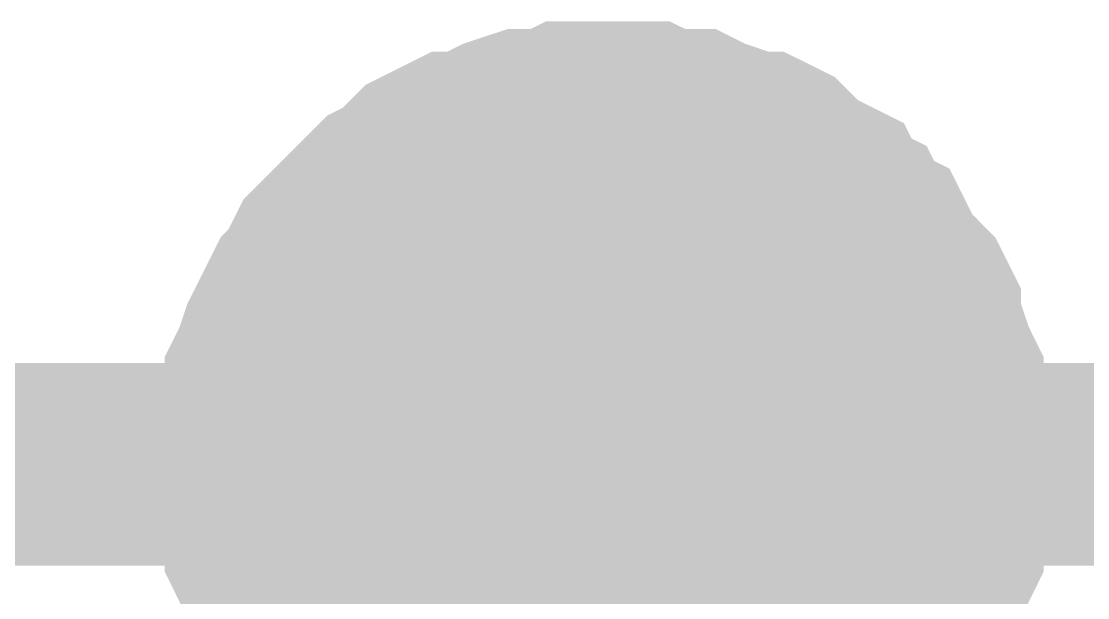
# Model space of a CAD drawing. Header units: inches. Extents: x 0 to 432, y 0 to 280.
# Drawn here: x 82.454 to 84.03, y 208.073 to 208.925 of the extents above; entities that cross this region are included whole.
import ezdxf

# ---------------------------------------------------------------- set-up
doc = ezdxf.new("R2010")
doc.units = ezdxf.units.IN
doc.layers.add('Sheet', color=255, linetype='Continuous')

msp = doc.modelspace()

# ---------------------------------------------------------------- linework, layer by layer
at = {"layer": 'Sheet'}
for points in [[(82.8043, 208.2698, 0.2997, 0.2997, 0), (82.8043, 208.2923, 0.2997, 0.2997, 0), (82.8043, 208.3259, 0.2997, 0.2997, 0), (82.8156, 208.3484, 0.2997, 0.2997, 0), (82.8156, 208.3709, 0.2997, 0.2997, 0), (82.8156, 208.3933, 0.2997, 0.2997, 0), (82.8268, 208.4158, 0.2997, 0.2997, 0), (82.838, 208.4495, 0.2997, 0.2997, 0), (82.8493, 208.4719, 0.2997, 0.2997, 0), (82.8605, 208.4944, 0.2997, 0.2997, 0), (82.8717, 208.5168, 0.2997, 0.2997, 0), (82.883, 208.5281, 0.2997, 0.2997, 0), (82.8942, 208.5505, 0.2997, 0.2997, 0), (82.9054, 208.573, 0.2997, 0.2997, 0), (82.9279, 208.5955, 0.2997, 0.2997, 0), (82.9391, 208.6067, 0.2997, 0.2997, 0), (82.9616, 208.6291, 0.2997, 0.2997, 0), (82.9728, 208.6404, 0.2997, 0.2997, 0), (82.9953, 208.6628, 0.2997, 0.2997, 0), (83.0177, 208.6741, 0.2997, 0.2997, 0), (83.029, 208.6853, 0.2997, 0.2997, 0), (83.0514, 208.7078, 0.2997, 0.2997, 0), (83.0739, 208.719, 0.2997, 0.2997, 0), (83.0963, 208.7302, 0.2997, 0.2997, 0), (83.1188, 208.7302, 0.2997, 0.2997, 0), (83.1413, 208.7414, 0.2997, 0.2997, 0), (83.1637, 208.7527, 0.2997, 0.2997, 0), (83.1974, 208.7639, 0.2997, 0.2997, 0), (83.2199, 208.7639, 0.2997, 0.2997, 0), (83.2423, 208.7639, 0.2997, 0.2997, 0), (83.2648, 208.7751, 0.2997, 0.2997, 0), (83.2985, 208.7751, 0.2997, 0.2997, 0), (83.321, 208.7751, 0.2997, 0.2997, 0)], [(82.8043, 208.2698, 0.2997, 0.2997, 0), (82.8043, 208.2923, 0.2997, 0.2997, 0), (82.8043, 208.3259, 0.2997, 0.2997, 0), (82.8156, 208.3484, 0.2997, 0.2997, 0), (82.8156, 208.3709, 0.2997, 0.2997, 0), (82.8156, 208.3933, 0.2997, 0.2997, 0), (82.8268, 208.4158, 0.2997, 0.2997, 0), (82.838, 208.4495, 0.2997, 0.2997, 0), (82.8493, 208.4719, 0.2997, 0.2997, 0), (82.8605, 208.4944, 0.2997, 0.2997, 0), (82.8717, 208.5168, 0.2997, 0.2997, 0), (82.883, 208.5281, 0.2997, 0.2997, 0), (82.8942, 208.5505, 0.2997, 0.2997, 0), (82.9054, 208.573, 0.2997, 0.2997, 0), (82.9279, 208.5955, 0.2997, 0.2997, 0), (82.9391, 208.6067, 0.2997, 0.2997, 0), (82.9616, 208.6291, 0.2997, 0.2997, 0), (82.9728, 208.6404, 0.2997, 0.2997, 0), (82.9953, 208.6628, 0.2997, 0.2997, 0), (83.0177, 208.6741, 0.2997, 0.2997, 0), (83.029, 208.6853, 0.2997, 0.2997, 0), (83.0514, 208.7078, 0.2997, 0.2997, 0), (83.0739, 208.719, 0.2997, 0.2997, 0), (83.0963, 208.7302, 0.2997, 0.2997, 0), (83.1188, 208.7302, 0.2997, 0.2997, 0), (83.1413, 208.7414, 0.2997, 0.2997, 0), (83.1637, 208.7527, 0.2997, 0.2997, 0), (83.1974, 208.7639, 0.2997, 0.2997, 0), (83.2199, 208.7639, 0.2997, 0.2997, 0), (83.2423, 208.7639, 0.2997, 0.2997, 0), (83.2648, 208.7751, 0.2997, 0.2997, 0), (83.2985, 208.7751, 0.2997, 0.2997, 0), (83.321, 208.7751, 0.2997, 0.2997, 0)], [(82.8043, 208.2698, 0.2997, 0.2997, 0), (82.8043, 208.2923, 0.2997, 0.2997, 0), (82.8043, 208.3259, 0.2997, 0.2997, 0), (82.8156, 208.3484, 0.2997, 0.2997, 0), (82.8156, 208.3709, 0.2997, 0.2997, 0), (82.8156, 208.3933, 0.2997, 0.2997, 0), (82.8268, 208.4158, 0.2997, 0.2997, 0), (82.838, 208.4495, 0.2997, 0.2997, 0), (82.8493, 208.4719, 0.2997, 0.2997, 0), (82.8605, 208.4944, 0.2997, 0.2997, 0), (82.8717, 208.5168, 0.2997, 0.2997, 0), (82.883, 208.5281, 0.2997, 0.2997, 0), (82.8942, 208.5505, 0.2997, 0.2997, 0), (82.9054, 208.573, 0.2997, 0.2997, 0), (82.9279, 208.5955, 0.2997, 0.2997, 0), (82.9391, 208.6067, 0.2997, 0.2997, 0), (82.9616, 208.6291, 0.2997, 0.2997, 0), (82.9728, 208.6404, 0.2997, 0.2997, 0), (82.9953, 208.6628, 0.2997, 0.2997, 0), (83.0177, 208.6741, 0.2997, 0.2997, 0), (83.029, 208.6853, 0.2997, 0.2997, 0), (83.0514, 208.7078, 0.2997, 0.2997, 0), (83.0739, 208.719, 0.2997, 0.2997, 0), (83.0963, 208.7302, 0.2997, 0.2997, 0), (83.1188, 208.7302, 0.2997, 0.2997, 0), (83.1413, 208.7414, 0.2997, 0.2997, 0), (83.1637, 208.7527, 0.2997, 0.2997, 0), (83.1974, 208.7639, 0.2997, 0.2997, 0), (83.2199, 208.7639, 0.2997, 0.2997, 0), (83.2423, 208.7639, 0.2997, 0.2997, 0), (83.2648, 208.7751, 0.2997, 0.2997, 0), (83.2985, 208.7751, 0.2997, 0.2997, 0), (83.321, 208.7751, 0.2997, 0.2997, 0)], [(82.8043, 208.2698, 0.2997, 0.2997, 0), (82.8043, 208.2923, 0.2997, 0.2997, 0), (82.8043, 208.3259, 0.2997, 0.2997, 0), (82.8156, 208.3484, 0.2997, 0.2997, 0), (82.8156, 208.3709, 0.2997, 0.2997, 0), (82.8156, 208.3933, 0.2997, 0.2997, 0), (82.8268, 208.4158, 0.2997, 0.2997, 0), (82.838, 208.4495, 0.2997, 0.2997, 0), (82.8493, 208.4719, 0.2997, 0.2997, 0), (82.8605, 208.4944, 0.2997, 0.2997, 0), (82.8717, 208.5168, 0.2997, 0.2997, 0), (82.883, 208.5281, 0.2997, 0.2997, 0), (82.8942, 208.5505, 0.2997, 0.2997, 0), (82.9054, 208.573, 0.2997, 0.2997, 0), (82.9279, 208.5955, 0.2997, 0.2997, 0), (82.9391, 208.6067, 0.2997, 0.2997, 0), (82.9616, 208.6291, 0.2997, 0.2997, 0), (82.9728, 208.6404, 0.2997, 0.2997, 0), (82.9953, 208.6628, 0.2997, 0.2997, 0), (83.0177, 208.6741, 0.2997, 0.2997, 0), (83.029, 208.6853, 0.2997, 0.2997, 0), (83.0514, 208.7078, 0.2997, 0.2997, 0), (83.0739, 208.719, 0.2997, 0.2997, 0), (83.0963, 208.7302, 0.2997, 0.2997, 0), (83.1188, 208.7302, 0.2997, 0.2997, 0), (83.1413, 208.7414, 0.2997, 0.2997, 0), (83.1637, 208.7527, 0.2997, 0.2997, 0), (83.1974, 208.7639, 0.2997, 0.2997, 0), (83.2199, 208.7639, 0.2997, 0.2997, 0), (83.2423, 208.7639, 0.2997, 0.2997, 0), (83.2648, 208.7751, 0.2997, 0.2997, 0), (83.2985, 208.7751, 0.2997, 0.2997, 0), (83.321, 208.7751, 0.2997, 0.2997, 0)], [(83.321, 208.7751, 0.2997, 0.2997, 0), (83.321, 208.7751, 0.2997, 0.2997, 0)], [(83.321, 208.7751, 0.2997, 0.2997, 0), (83.3434, 208.7751, 0.2997, 0.2997, 0), (83.3771, 208.7751, 0.2997, 0.2997, 0), (83.3996, 208.7639, 0.2997, 0.2997, 0), (83.422, 208.7639, 0.2997, 0.2997, 0), (83.4445, 208.7639, 0.2997, 0.2997, 0), (83.467, 208.7527, 0.2997, 0.2997, 0), (83.5007, 208.7414, 0.2997, 0.2997, 0), (83.5231, 208.7302, 0.2997, 0.2997, 0), (83.5456, 208.7302, 0.2997, 0.2997, 0), (83.568, 208.719, 0.2997, 0.2997, 0), (83.5793, 208.7078, 0.2997, 0.2997, 0), (83.6017, 208.6853, 0.2997, 0.2997, 0), (83.6242, 208.6741, 0.2997, 0.2997, 0), (83.6467, 208.6628, 0.2997, 0.2997, 0), (83.6579, 208.6404, 0.2997, 0.2997, 0), (83.6803, 208.6291, 0.2997, 0.2997, 0), (83.6916, 208.6067, 0.2997, 0.2997, 0), (83.714, 208.5955, 0.2997, 0.2997, 0), (83.7253, 208.573, 0.2997, 0.2997, 0), (83.7365, 208.5505, 0.2997, 0.2997, 0), (83.759, 208.5281, 0.2997, 0.2997, 0), (83.7702, 208.5168, 0.2997, 0.2997, 0), (83.7814, 208.4944, 0.2997, 0.2997, 0), (83.7814, 208.4719, 0.2997, 0.2997, 0), (83.7926, 208.4495, 0.2997, 0.2997, 0), (83.8039, 208.4158, 0.2997, 0.2997, 0), (83.8151, 208.3933, 0.2997, 0.2997, 0), (83.8151, 208.3709, 0.2997, 0.2997, 0), (83.8151, 208.3484, 0.2997, 0.2997, 0), (83.8263, 208.3259, 0.2997, 0.2997, 0), (83.8263, 208.2923, 0.2997, 0.2997, 0), (83.8263, 208.2698, 0.2997, 0.2997, 0)], [(83.321, 208.7751, 0.2997, 0.2997, 0), (83.321, 208.7751, 0.2997, 0.2997, 0)], [(83.321, 208.7751, 0.2997, 0.2997, 0), (83.3434, 208.7751, 0.2997, 0.2997, 0), (83.3771, 208.7751, 0.2997, 0.2997, 0), (83.3996, 208.7639, 0.2997, 0.2997, 0), (83.422, 208.7639, 0.2997, 0.2997, 0), (83.4445, 208.7639, 0.2997, 0.2997, 0), (83.467, 208.7527, 0.2997, 0.2997, 0), (83.5007, 208.7414, 0.2997, 0.2997, 0), (83.5231, 208.7302, 0.2997, 0.2997, 0), (83.5456, 208.7302, 0.2997, 0.2997, 0), (83.568, 208.719, 0.2997, 0.2997, 0), (83.5793, 208.7078, 0.2997, 0.2997, 0), (83.6017, 208.6853, 0.2997, 0.2997, 0), (83.6242, 208.6741, 0.2997, 0.2997, 0), (83.6467, 208.6628, 0.2997, 0.2997, 0), (83.6579, 208.6404, 0.2997, 0.2997, 0), (83.6803, 208.6291, 0.2997, 0.2997, 0), (83.6916, 208.6067, 0.2997, 0.2997, 0), (83.714, 208.5955, 0.2997, 0.2997, 0), (83.7253, 208.573, 0.2997, 0.2997, 0), (83.7365, 208.5505, 0.2997, 0.2997, 0), (83.759, 208.5281, 0.2997, 0.2997, 0), (83.7702, 208.5168, 0.2997, 0.2997, 0), (83.7814, 208.4944, 0.2997, 0.2997, 0), (83.7814, 208.4719, 0.2997, 0.2997, 0), (83.7926, 208.4495, 0.2997, 0.2997, 0), (83.8039, 208.4158, 0.2997, 0.2997, 0), (83.8151, 208.3933, 0.2997, 0.2997, 0), (83.8151, 208.3709, 0.2997, 0.2997, 0), (83.8151, 208.3484, 0.2997, 0.2997, 0), (83.8263, 208.3259, 0.2997, 0.2997, 0), (83.8263, 208.2923, 0.2997, 0.2997, 0), (83.8263, 208.2698, 0.2997, 0.2997, 0)], [(83.321, 208.7751, 0.2997, 0.2997, 0), (83.321, 208.7751, 0.2997, 0.2997, 0)], [(83.321, 208.7751, 0.2997, 0.2997, 0), (83.3434, 208.7751, 0.2997, 0.2997, 0), (83.3771, 208.7751, 0.2997, 0.2997, 0), (83.3996, 208.7639, 0.2997, 0.2997, 0), (83.422, 208.7639, 0.2997, 0.2997, 0), (83.4445, 208.7639, 0.2997, 0.2997, 0), (83.467, 208.7527, 0.2997, 0.2997, 0), (83.5007, 208.7414, 0.2997, 0.2997, 0), (83.5231, 208.7302, 0.2997, 0.2997, 0), (83.5456, 208.7302, 0.2997, 0.2997, 0), (83.568, 208.719, 0.2997, 0.2997, 0), (83.5793, 208.7078, 0.2997, 0.2997, 0), (83.6017, 208.6853, 0.2997, 0.2997, 0), (83.6242, 208.6741, 0.2997, 0.2997, 0), (83.6467, 208.6628, 0.2997, 0.2997, 0), (83.6579, 208.6404, 0.2997, 0.2997, 0), (83.6803, 208.6291, 0.2997, 0.2997, 0), (83.6916, 208.6067, 0.2997, 0.2997, 0), (83.714, 208.5955, 0.2997, 0.2997, 0), (83.7253, 208.573, 0.2997, 0.2997, 0), (83.7365, 208.5505, 0.2997, 0.2997, 0), (83.759, 208.5281, 0.2997, 0.2997, 0), (83.7702, 208.5168, 0.2997, 0.2997, 0), (83.7814, 208.4944, 0.2997, 0.2997, 0), (83.7814, 208.4719, 0.2997, 0.2997, 0), (83.7926, 208.4495, 0.2997, 0.2997, 0), (83.8039, 208.4158, 0.2997, 0.2997, 0), (83.8151, 208.3933, 0.2997, 0.2997, 0), (83.8151, 208.3709, 0.2997, 0.2997, 0), (83.8151, 208.3484, 0.2997, 0.2997, 0), (83.8263, 208.3259, 0.2997, 0.2997, 0), (83.8263, 208.2923, 0.2997, 0.2997, 0), (83.8263, 208.2698, 0.2997, 0.2997, 0)], [(83.321, 208.7751, 0.2997, 0.2997, 0), (83.321, 208.7751, 0.2997, 0.2997, 0)], [(83.321, 208.7751, 0.2997, 0.2997, 0), (83.3434, 208.7751, 0.2997, 0.2997, 0), (83.3771, 208.7751, 0.2997, 0.2997, 0), (83.3996, 208.7639, 0.2997, 0.2997, 0), (83.422, 208.7639, 0.2997, 0.2997, 0), (83.4445, 208.7639, 0.2997, 0.2997, 0), (83.467, 208.7527, 0.2997, 0.2997, 0), (83.5007, 208.7414, 0.2997, 0.2997, 0), (83.5231, 208.7302, 0.2997, 0.2997, 0), (83.5456, 208.7302, 0.2997, 0.2997, 0), (83.568, 208.719, 0.2997, 0.2997, 0), (83.5793, 208.7078, 0.2997, 0.2997, 0), (83.6017, 208.6853, 0.2997, 0.2997, 0), (83.6242, 208.6741, 0.2997, 0.2997, 0), (83.6467, 208.6628, 0.2997, 0.2997, 0), (83.6579, 208.6404, 0.2997, 0.2997, 0), (83.6803, 208.6291, 0.2997, 0.2997, 0), (83.6916, 208.6067, 0.2997, 0.2997, 0), (83.714, 208.5955, 0.2997, 0.2997, 0), (83.7253, 208.573, 0.2997, 0.2997, 0), (83.7365, 208.5505, 0.2997, 0.2997, 0), (83.759, 208.5281, 0.2997, 0.2997, 0), (83.7702, 208.5168, 0.2997, 0.2997, 0), (83.7814, 208.4944, 0.2997, 0.2997, 0), (83.7814, 208.4719, 0.2997, 0.2997, 0), (83.7926, 208.4495, 0.2997, 0.2997, 0), (83.8039, 208.4158, 0.2997, 0.2997, 0), (83.8151, 208.3933, 0.2997, 0.2997, 0), (83.8151, 208.3709, 0.2997, 0.2997, 0), (83.8151, 208.3484, 0.2997, 0.2997, 0), (83.8263, 208.3259, 0.2997, 0.2997, 0), (83.8263, 208.2923, 0.2997, 0.2997, 0), (83.8263, 208.2698, 0.2997, 0.2997, 0)], [(82.8043, 208.2698, 0.0991, 0.0991, 0), (82.8043, 208.2923, 0.0991, 0.0991, 0), (82.8043, 208.3259, 0.0991, 0.0991, 0), (82.8156, 208.3484, 0.0991, 0.0991, 0), (82.8156, 208.3709, 0.0991, 0.0991, 0), (82.8156, 208.3933, 0.0991, 0.0991, 0), (82.8268, 208.4158, 0.0991, 0.0991, 0), (82.838, 208.4495, 0.0991, 0.0991, 0), (82.8493, 208.4719, 0.0991, 0.0991, 0), (82.8605, 208.4944, 0.0991, 0.0991, 0), (82.8717, 208.5168, 0.0991, 0.0991, 0), (82.883, 208.5281, 0.0991, 0.0991, 0), (82.8942, 208.5505, 0.0991, 0.0991, 0), (82.9054, 208.573, 0.0991, 0.0991, 0), (82.9279, 208.5955, 0.0991, 0.0991, 0), (82.9391, 208.6067, 0.0991, 0.0991, 0), (82.9616, 208.6291, 0.0991, 0.0991, 0), (82.9728, 208.6404, 0.0991, 0.0991, 0), (82.9953, 208.6628, 0.0991, 0.0991, 0), (83.0177, 208.6741, 0.0991, 0.0991, 0), (83.029, 208.6853, 0.0991, 0.0991, 0), (83.0514, 208.7078, 0.0991, 0.0991, 0), (83.0739, 208.719, 0.0991, 0.0991, 0), (83.0963, 208.7302, 0.0991, 0.0991, 0), (83.1188, 208.7302, 0.0991, 0.0991, 0), (83.1413, 208.7414, 0.0991, 0.0991, 0), (83.1637, 208.7527, 0.0991, 0.0991, 0), (83.1974, 208.7639, 0.0991, 0.0991, 0), (83.2199, 208.7639, 0.0991, 0.0991, 0), (83.2423, 208.7639, 0.0991, 0.0991, 0), (83.2648, 208.7751, 0.0991, 0.0991, 0), (83.2985, 208.7751, 0.0991, 0.0991, 0), (83.321, 208.7751, 0.0991, 0.0991, 0)], [(82.8043, 208.2698, 0.0991, 0.0991, 0), (82.8043, 208.2923, 0.0991, 0.0991, 0), (82.8043, 208.3259, 0.0991, 0.0991, 0), (82.8156, 208.3484, 0.0991, 0.0991, 0), (82.8156, 208.3709, 0.0991, 0.0991, 0), (82.8156, 208.3933, 0.0991, 0.0991, 0), (82.8268, 208.4158, 0.0991, 0.0991, 0), (82.838, 208.4495, 0.0991, 0.0991, 0), (82.8493, 208.4719, 0.0991, 0.0991, 0), (82.8605, 208.4944, 0.0991, 0.0991, 0), (82.8717, 208.5168, 0.0991, 0.0991, 0), (82.883, 208.5281, 0.0991, 0.0991, 0), (82.8942, 208.5505, 0.0991, 0.0991, 0), (82.9054, 208.573, 0.0991, 0.0991, 0), (82.9279, 208.5955, 0.0991, 0.0991, 0), (82.9391, 208.6067, 0.0991, 0.0991, 0), (82.9616, 208.6291, 0.0991, 0.0991, 0), (82.9728, 208.6404, 0.0991, 0.0991, 0), (82.9953, 208.6628, 0.0991, 0.0991, 0), (83.0177, 208.6741, 0.0991, 0.0991, 0), (83.029, 208.6853, 0.0991, 0.0991, 0), (83.0514, 208.7078, 0.0991, 0.0991, 0), (83.0739, 208.719, 0.0991, 0.0991, 0), (83.0963, 208.7302, 0.0991, 0.0991, 0), (83.1188, 208.7302, 0.0991, 0.0991, 0), (83.1413, 208.7414, 0.0991, 0.0991, 0), (83.1637, 208.7527, 0.0991, 0.0991, 0), (83.1974, 208.7639, 0.0991, 0.0991, 0), (83.2199, 208.7639, 0.0991, 0.0991, 0), (83.2423, 208.7639, 0.0991, 0.0991, 0), (83.2648, 208.7751, 0.0991, 0.0991, 0), (83.2985, 208.7751, 0.0991, 0.0991, 0), (83.321, 208.7751, 0.0991, 0.0991, 0)], [(82.8043, 208.2698, 0.0991, 0.0991, 0), (82.8043, 208.2923, 0.0991, 0.0991, 0), (82.8043, 208.3259, 0.0991, 0.0991, 0), (82.8156, 208.3484, 0.0991, 0.0991, 0), (82.8156, 208.3709, 0.0991, 0.0991, 0), (82.8156, 208.3933, 0.0991, 0.0991, 0), (82.8268, 208.4158, 0.0991, 0.0991, 0), (82.838, 208.4495, 0.0991, 0.0991, 0), (82.8493, 208.4719, 0.0991, 0.0991, 0), (82.8605, 208.4944, 0.0991, 0.0991, 0), (82.8717, 208.5168, 0.0991, 0.0991, 0), (82.883, 208.5281, 0.0991, 0.0991, 0), (82.8942, 208.5505, 0.0991, 0.0991, 0), (82.9054, 208.573, 0.0991, 0.0991, 0), (82.9279, 208.5955, 0.0991, 0.0991, 0), (82.9391, 208.6067, 0.0991, 0.0991, 0), (82.9616, 208.6291, 0.0991, 0.0991, 0), (82.9728, 208.6404, 0.0991, 0.0991, 0), (82.9953, 208.6628, 0.0991, 0.0991, 0), (83.0177, 208.6741, 0.0991, 0.0991, 0), (83.029, 208.6853, 0.0991, 0.0991, 0), (83.0514, 208.7078, 0.0991, 0.0991, 0), (83.0739, 208.719, 0.0991, 0.0991, 0), (83.0963, 208.7302, 0.0991, 0.0991, 0), (83.1188, 208.7302, 0.0991, 0.0991, 0), (83.1413, 208.7414, 0.0991, 0.0991, 0), (83.1637, 208.7527, 0.0991, 0.0991, 0), (83.1974, 208.7639, 0.0991, 0.0991, 0), (83.2199, 208.7639, 0.0991, 0.0991, 0), (83.2423, 208.7639, 0.0991, 0.0991, 0), (83.2648, 208.7751, 0.0991, 0.0991, 0), (83.2985, 208.7751, 0.0991, 0.0991, 0), (83.321, 208.7751, 0.0991, 0.0991, 0)], [(82.8043, 208.2698, 0.0991, 0.0991, 0), (82.8043, 208.2923, 0.0991, 0.0991, 0), (82.8043, 208.3259, 0.0991, 0.0991, 0), (82.8156, 208.3484, 0.0991, 0.0991, 0), (82.8156, 208.3709, 0.0991, 0.0991, 0), (82.8156, 208.3933, 0.0991, 0.0991, 0), (82.8268, 208.4158, 0.0991, 0.0991, 0), (82.838, 208.4495, 0.0991, 0.0991, 0), (82.8493, 208.4719, 0.0991, 0.0991, 0), (82.8605, 208.4944, 0.0991, 0.0991, 0), (82.8717, 208.5168, 0.0991, 0.0991, 0), (82.883, 208.5281, 0.0991, 0.0991, 0), (82.8942, 208.5505, 0.0991, 0.0991, 0), (82.9054, 208.573, 0.0991, 0.0991, 0), (82.9279, 208.5955, 0.0991, 0.0991, 0), (82.9391, 208.6067, 0.0991, 0.0991, 0), (82.9616, 208.6291, 0.0991, 0.0991, 0), (82.9728, 208.6404, 0.0991, 0.0991, 0), (82.9953, 208.6628, 0.0991, 0.0991, 0), (83.0177, 208.6741, 0.0991, 0.0991, 0), (83.029, 208.6853, 0.0991, 0.0991, 0), (83.0514, 208.7078, 0.0991, 0.0991, 0), (83.0739, 208.719, 0.0991, 0.0991, 0), (83.0963, 208.7302, 0.0991, 0.0991, 0), (83.1188, 208.7302, 0.0991, 0.0991, 0), (83.1413, 208.7414, 0.0991, 0.0991, 0), (83.1637, 208.7527, 0.0991, 0.0991, 0), (83.1974, 208.7639, 0.0991, 0.0991, 0), (83.2199, 208.7639, 0.0991, 0.0991, 0), (83.2423, 208.7639, 0.0991, 0.0991, 0), (83.2648, 208.7751, 0.0991, 0.0991, 0), (83.2985, 208.7751, 0.0991, 0.0991, 0), (83.321, 208.7751, 0.0991, 0.0991, 0)], [(83.321, 208.7751, 0.0991, 0.0991, 0), (83.321, 208.7751, 0.0991, 0.0991, 0)], [(83.321, 208.7751, 0.0991, 0.0991, 0), (83.3434, 208.7751, 0.0991, 0.0991, 0), (83.3771, 208.7751, 0.0991, 0.0991, 0), (83.3996, 208.7639, 0.0991, 0.0991, 0), (83.422, 208.7639, 0.0991, 0.0991, 0), (83.4445, 208.7639, 0.0991, 0.0991, 0), (83.467, 208.7527, 0.0991, 0.0991, 0), (83.5007, 208.7414, 0.0991, 0.0991, 0), (83.5231, 208.7302, 0.0991, 0.0991, 0), (83.5456, 208.7302, 0.0991, 0.0991, 0), (83.568, 208.719, 0.0991, 0.0991, 0), (83.5793, 208.7078, 0.0991, 0.0991, 0), (83.6017, 208.6853, 0.0991, 0.0991, 0), (83.6242, 208.6741, 0.0991, 0.0991, 0), (83.6467, 208.6628, 0.0991, 0.0991, 0), (83.6579, 208.6404, 0.0991, 0.0991, 0), (83.6803, 208.6291, 0.0991, 0.0991, 0), (83.6916, 208.6067, 0.0991, 0.0991, 0), (83.714, 208.5955, 0.0991, 0.0991, 0), (83.7253, 208.573, 0.0991, 0.0991, 0), (83.7365, 208.5505, 0.0991, 0.0991, 0), (83.759, 208.5281, 0.0991, 0.0991, 0), (83.7702, 208.5168, 0.0991, 0.0991, 0), (83.7814, 208.4944, 0.0991, 0.0991, 0), (83.7814, 208.4719, 0.0991, 0.0991, 0), (83.7926, 208.4495, 0.0991, 0.0991, 0), (83.8039, 208.4158, 0.0991, 0.0991, 0), (83.8151, 208.3933, 0.0991, 0.0991, 0), (83.8151, 208.3709, 0.0991, 0.0991, 0), (83.8151, 208.3484, 0.0991, 0.0991, 0), (83.8263, 208.3259, 0.0991, 0.0991, 0), (83.8263, 208.2923, 0.0991, 0.0991, 0), (83.8263, 208.2698, 0.0991, 0.0991, 0)], [(83.321, 208.7751, 0.0991, 0.0991, 0), (83.321, 208.7751, 0.0991, 0.0991, 0)], [(83.321, 208.7751, 0.0991, 0.0991, 0), (83.3434, 208.7751, 0.0991, 0.0991, 0), (83.3771, 208.7751, 0.0991, 0.0991, 0), (83.3996, 208.7639, 0.0991, 0.0991, 0), (83.422, 208.7639, 0.0991, 0.0991, 0), (83.4445, 208.7639, 0.0991, 0.0991, 0), (83.467, 208.7527, 0.0991, 0.0991, 0), (83.5007, 208.7414, 0.0991, 0.0991, 0), (83.5231, 208.7302, 0.0991, 0.0991, 0), (83.5456, 208.7302, 0.0991, 0.0991, 0), (83.568, 208.719, 0.0991, 0.0991, 0), (83.5793, 208.7078, 0.0991, 0.0991, 0), (83.6017, 208.6853, 0.0991, 0.0991, 0), (83.6242, 208.6741, 0.0991, 0.0991, 0), (83.6467, 208.6628, 0.0991, 0.0991, 0), (83.6579, 208.6404, 0.0991, 0.0991, 0), (83.6803, 208.6291, 0.0991, 0.0991, 0), (83.6916, 208.6067, 0.0991, 0.0991, 0), (83.714, 208.5955, 0.0991, 0.0991, 0), (83.7253, 208.573, 0.0991, 0.0991, 0), (83.7365, 208.5505, 0.0991, 0.0991, 0), (83.759, 208.5281, 0.0991, 0.0991, 0), (83.7702, 208.5168, 0.0991, 0.0991, 0), (83.7814, 208.4944, 0.0991, 0.0991, 0), (83.7814, 208.4719, 0.0991, 0.0991, 0), (83.7926, 208.4495, 0.0991, 0.0991, 0), (83.8039, 208.4158, 0.0991, 0.0991, 0), (83.8151, 208.3933, 0.0991, 0.0991, 0), (83.8151, 208.3709, 0.0991, 0.0991, 0), (83.8151, 208.3484, 0.0991, 0.0991, 0), (83.8263, 208.3259, 0.0991, 0.0991, 0), (83.8263, 208.2923, 0.0991, 0.0991, 0), (83.8263, 208.2698, 0.0991, 0.0991, 0)], [(83.321, 208.7751, 0.0991, 0.0991, 0), (83.321, 208.7751, 0.0991, 0.0991, 0)], [(83.321, 208.7751, 0.0991, 0.0991, 0), (83.3434, 208.7751, 0.0991, 0.0991, 0), (83.3771, 208.7751, 0.0991, 0.0991, 0), (83.3996, 208.7639, 0.0991, 0.0991, 0), (83.422, 208.7639, 0.0991, 0.0991, 0), (83.4445, 208.7639, 0.0991, 0.0991, 0), (83.467, 208.7527, 0.0991, 0.0991, 0), (83.5007, 208.7414, 0.0991, 0.0991, 0), (83.5231, 208.7302, 0.0991, 0.0991, 0), (83.5456, 208.7302, 0.0991, 0.0991, 0), (83.568, 208.719, 0.0991, 0.0991, 0), (83.5793, 208.7078, 0.0991, 0.0991, 0), (83.6017, 208.6853, 0.0991, 0.0991, 0), (83.6242, 208.6741, 0.0991, 0.0991, 0), (83.6467, 208.6628, 0.0991, 0.0991, 0), (83.6579, 208.6404, 0.0991, 0.0991, 0), (83.6803, 208.6291, 0.0991, 0.0991, 0), (83.6916, 208.6067, 0.0991, 0.0991, 0), (83.714, 208.5955, 0.0991, 0.0991, 0), (83.7253, 208.573, 0.0991, 0.0991, 0), (83.7365, 208.5505, 0.0991, 0.0991, 0), (83.759, 208.5281, 0.0991, 0.0991, 0), (83.7702, 208.5168, 0.0991, 0.0991, 0), (83.7814, 208.4944, 0.0991, 0.0991, 0), (83.7814, 208.4719, 0.0991, 0.0991, 0), (83.7926, 208.4495, 0.0991, 0.0991, 0), (83.8039, 208.4158, 0.0991, 0.0991, 0), (83.8151, 208.3933, 0.0991, 0.0991, 0), (83.8151, 208.3709, 0.0991, 0.0991, 0), (83.8151, 208.3484, 0.0991, 0.0991, 0), (83.8263, 208.3259, 0.0991, 0.0991, 0), (83.8263, 208.2923, 0.0991, 0.0991, 0), (83.8263, 208.2698, 0.0991, 0.0991, 0)], [(83.321, 208.7751, 0.0991, 0.0991, 0), (83.321, 208.7751, 0.0991, 0.0991, 0)], [(83.321, 208.7751, 0.0991, 0.0991, 0), (83.3434, 208.7751, 0.0991, 0.0991, 0), (83.3771, 208.7751, 0.0991, 0.0991, 0), (83.3996, 208.7639, 0.0991, 0.0991, 0), (83.422, 208.7639, 0.0991, 0.0991, 0), (83.4445, 208.7639, 0.0991, 0.0991, 0), (83.467, 208.7527, 0.0991, 0.0991, 0), (83.5007, 208.7414, 0.0991, 0.0991, 0), (83.5231, 208.7302, 0.0991, 0.0991, 0), (83.5456, 208.7302, 0.0991, 0.0991, 0), (83.568, 208.719, 0.0991, 0.0991, 0), (83.5793, 208.7078, 0.0991, 0.0991, 0), (83.6017, 208.6853, 0.0991, 0.0991, 0), (83.6242, 208.6741, 0.0991, 0.0991, 0), (83.6467, 208.6628, 0.0991, 0.0991, 0), (83.6579, 208.6404, 0.0991, 0.0991, 0), (83.6803, 208.6291, 0.0991, 0.0991, 0), (83.6916, 208.6067, 0.0991, 0.0991, 0), (83.714, 208.5955, 0.0991, 0.0991, 0), (83.7253, 208.573, 0.0991, 0.0991, 0), (83.7365, 208.5505, 0.0991, 0.0991, 0), (83.759, 208.5281, 0.0991, 0.0991, 0), (83.7702, 208.5168, 0.0991, 0.0991, 0), (83.7814, 208.4944, 0.0991, 0.0991, 0), (83.7814, 208.4719, 0.0991, 0.0991, 0), (83.7926, 208.4495, 0.0991, 0.0991, 0), (83.8039, 208.4158, 0.0991, 0.0991, 0), (83.8151, 208.3933, 0.0991, 0.0991, 0), (83.8151, 208.3709, 0.0991, 0.0991, 0), (83.8151, 208.3484, 0.0991, 0.0991, 0), (83.8263, 208.3259, 0.0991, 0.0991, 0), (83.8263, 208.2923, 0.0991, 0.0991, 0), (83.8263, 208.2698, 0.0991, 0.0991, 0)], [(65.0261, 208.2698, 0.2997, 0.2997, 0), (83.321, 208.2698, 0.2997, 0.2997, 0), (96.5283, 208.2698, 0.2997, 0.2997, 0)], [(82.9616, 207.9104, 0.2997, 0.2997, 0), (82.9391, 207.9329, 0.2997, 0.2997, 0), (82.9279, 207.9441, 0.2997, 0.2997, 0), (82.9054, 207.9666, 0.2997, 0.2997, 0), (82.8942, 207.989, 0.2997, 0.2997, 0), (82.883, 208.0115, 0.2997, 0.2997, 0), (82.8717, 208.0227, 0.2997, 0.2997, 0), (82.8605, 208.0452, 0.2997, 0.2997, 0), (82.8493, 208.0677, 0.2997, 0.2997, 0), (82.838, 208.0901, 0.2997, 0.2997, 0), (82.8268, 208.1238, 0.2997, 0.2997, 0), (82.8156, 208.1463, 0.2997, 0.2997, 0), (82.8156, 208.1687, 0.2997, 0.2997, 0), (82.8156, 208.1912, 0.2997, 0.2997, 0), (82.8043, 208.2136, 0.2997, 0.2997, 0), (82.8043, 208.2473, 0.2997, 0.2997, 0), (82.8043, 208.2698, 0.2997, 0.2997, 0)], [(82.8043, 208.2698, 0.2997, 0.2997, 0), (82.8043, 208.2698, 0.2997, 0.2997, 0)], [(82.9616, 207.9104, 0.2997, 0.2997, 0), (82.9391, 207.9329, 0.2997, 0.2997, 0), (82.9279, 207.9441, 0.2997, 0.2997, 0), (82.9054, 207.9666, 0.2997, 0.2997, 0), (82.8942, 207.989, 0.2997, 0.2997, 0), (82.883, 208.0115, 0.2997, 0.2997, 0), (82.8717, 208.0227, 0.2997, 0.2997, 0), (82.8605, 208.0452, 0.2997, 0.2997, 0), (82.8493, 208.0677, 0.2997, 0.2997, 0), (82.838, 208.0901, 0.2997, 0.2997, 0), (82.8268, 208.1238, 0.2997, 0.2997, 0), (82.8156, 208.1463, 0.2997, 0.2997, 0), (82.8156, 208.1687, 0.2997, 0.2997, 0), (82.8156, 208.1912, 0.2997, 0.2997, 0), (82.8043, 208.2136, 0.2997, 0.2997, 0), (82.8043, 208.2473, 0.2997, 0.2997, 0), (82.8043, 208.2698, 0.2997, 0.2997, 0)], [(82.8043, 208.2698, 0.2997, 0.2997, 0), (82.8043, 208.2698, 0.2997, 0.2997, 0)], [(82.9616, 207.9104, 0.2997, 0.2997, 0), (82.9391, 207.9329, 0.2997, 0.2997, 0), (82.9279, 207.9441, 0.2997, 0.2997, 0), (82.9054, 207.9666, 0.2997, 0.2997, 0), (82.8942, 207.989, 0.2997, 0.2997, 0), (82.883, 208.0115, 0.2997, 0.2997, 0), (82.8717, 208.0227, 0.2997, 0.2997, 0), (82.8605, 208.0452, 0.2997, 0.2997, 0), (82.8493, 208.0677, 0.2997, 0.2997, 0), (82.838, 208.0901, 0.2997, 0.2997, 0), (82.8268, 208.1238, 0.2997, 0.2997, 0), (82.8156, 208.1463, 0.2997, 0.2997, 0), (82.8156, 208.1687, 0.2997, 0.2997, 0), (82.8156, 208.1912, 0.2997, 0.2997, 0), (82.8043, 208.2136, 0.2997, 0.2997, 0), (82.8043, 208.2473, 0.2997, 0.2997, 0), (82.8043, 208.2698, 0.2997, 0.2997, 0)], [(82.8043, 208.2698, 0.2997, 0.2997, 0), (82.8043, 208.2698, 0.2997, 0.2997, 0)], [(82.9616, 207.9104, 0.2997, 0.2997, 0), (82.9391, 207.9329, 0.2997, 0.2997, 0), (82.9279, 207.9441, 0.2997, 0.2997, 0), (82.9054, 207.9666, 0.2997, 0.2997, 0), (82.8942, 207.989, 0.2997, 0.2997, 0), (82.883, 208.0115, 0.2997, 0.2997, 0), (82.8717, 208.0227, 0.2997, 0.2997, 0), (82.8605, 208.0452, 0.2997, 0.2997, 0), (82.8493, 208.0677, 0.2997, 0.2997, 0), (82.838, 208.0901, 0.2997, 0.2997, 0), (82.8268, 208.1238, 0.2997, 0.2997, 0), (82.8156, 208.1463, 0.2997, 0.2997, 0), (82.8156, 208.1687, 0.2997, 0.2997, 0), (82.8156, 208.1912, 0.2997, 0.2997, 0), (82.8043, 208.2136, 0.2997, 0.2997, 0), (82.8043, 208.2473, 0.2997, 0.2997, 0), (82.8043, 208.2698, 0.2997, 0.2997, 0)], [(82.8043, 208.2698, 0.2997, 0.2997, 0), (82.8043, 208.2698, 0.2997, 0.2997, 0)], [(83.321, 208.2698, 0.2997, 0.2997, 0), (83.321, 205.7318, 0.2997, 0.2997, 0)], [(83.8263, 208.2698, 0.2997, 0.2997, 0), (83.8263, 208.2473, 0.2997, 0.2997, 0), (83.8263, 208.2136, 0.2997, 0.2997, 0), (83.8151, 208.1912, 0.2997, 0.2997, 0), (83.8151, 208.1687, 0.2997, 0.2997, 0), (83.8151, 208.1463, 0.2997, 0.2997, 0), (83.8039, 208.1238, 0.2997, 0.2997, 0), (83.7926, 208.0901, 0.2997, 0.2997, 0), (83.7814, 208.0677, 0.2997, 0.2997, 0), (83.7814, 208.0452, 0.2997, 0.2997, 0), (83.7702, 208.0227, 0.2997, 0.2997, 0), (83.759, 208.0115, 0.2997, 0.2997, 0), (83.7365, 207.989, 0.2997, 0.2997, 0), (83.7253, 207.9666, 0.2997, 0.2997, 0), (83.714, 207.9441, 0.2997, 0.2997, 0), (83.6916, 207.9329, 0.2997, 0.2997, 0), (83.6803, 207.9104, 0.2997, 0.2997, 0)], [(83.8263, 208.2698, 0.2997, 0.2997, 0), (83.8263, 208.2473, 0.2997, 0.2997, 0), (83.8263, 208.2136, 0.2997, 0.2997, 0), (83.8151, 208.1912, 0.2997, 0.2997, 0), (83.8151, 208.1687, 0.2997, 0.2997, 0), (83.8151, 208.1463, 0.2997, 0.2997, 0), (83.8039, 208.1238, 0.2997, 0.2997, 0), (83.7926, 208.0901, 0.2997, 0.2997, 0), (83.7814, 208.0677, 0.2997, 0.2997, 0), (83.7814, 208.0452, 0.2997, 0.2997, 0), (83.7702, 208.0227, 0.2997, 0.2997, 0), (83.759, 208.0115, 0.2997, 0.2997, 0), (83.7365, 207.989, 0.2997, 0.2997, 0), (83.7253, 207.9666, 0.2997, 0.2997, 0), (83.714, 207.9441, 0.2997, 0.2997, 0), (83.6916, 207.9329, 0.2997, 0.2997, 0), (83.6803, 207.9104, 0.2997, 0.2997, 0)], [(83.8263, 208.2698, 0.2997, 0.2997, 0), (83.8263, 208.2473, 0.2997, 0.2997, 0), (83.8263, 208.2136, 0.2997, 0.2997, 0), (83.8151, 208.1912, 0.2997, 0.2997, 0), (83.8151, 208.1687, 0.2997, 0.2997, 0), (83.8151, 208.1463, 0.2997, 0.2997, 0), (83.8039, 208.1238, 0.2997, 0.2997, 0), (83.7926, 208.0901, 0.2997, 0.2997, 0), (83.7814, 208.0677, 0.2997, 0.2997, 0), (83.7814, 208.0452, 0.2997, 0.2997, 0), (83.7702, 208.0227, 0.2997, 0.2997, 0), (83.759, 208.0115, 0.2997, 0.2997, 0), (83.7365, 207.989, 0.2997, 0.2997, 0), (83.7253, 207.9666, 0.2997, 0.2997, 0), (83.714, 207.9441, 0.2997, 0.2997, 0), (83.6916, 207.9329, 0.2997, 0.2997, 0), (83.6803, 207.9104, 0.2997, 0.2997, 0)], [(83.8263, 208.2698, 0.2997, 0.2997, 0), (83.8263, 208.2473, 0.2997, 0.2997, 0), (83.8263, 208.2136, 0.2997, 0.2997, 0), (83.8151, 208.1912, 0.2997, 0.2997, 0), (83.8151, 208.1687, 0.2997, 0.2997, 0), (83.8151, 208.1463, 0.2997, 0.2997, 0), (83.8039, 208.1238, 0.2997, 0.2997, 0), (83.7926, 208.0901, 0.2997, 0.2997, 0), (83.7814, 208.0677, 0.2997, 0.2997, 0), (83.7814, 208.0452, 0.2997, 0.2997, 0), (83.7702, 208.0227, 0.2997, 0.2997, 0), (83.759, 208.0115, 0.2997, 0.2997, 0), (83.7365, 207.989, 0.2997, 0.2997, 0), (83.7253, 207.9666, 0.2997, 0.2997, 0), (83.714, 207.9441, 0.2997, 0.2997, 0), (83.6916, 207.9329, 0.2997, 0.2997, 0), (83.6803, 207.9104, 0.2997, 0.2997, 0)], [(83.8263, 208.2698, 0.2997, 0.2997, 0), (83.8263, 208.2698, 0.2997, 0.2997, 0), (83.8263, 208.2698, 0.2997, 0.2997, 0), (83.8263, 208.2698, 0.2997, 0.2997, 0), (83.8263, 208.2698, 0.2997, 0.2997, 0), (83.8263, 208.2698, 0.2997, 0.2997, 0), (83.8263, 208.2698, 0.2997, 0.2997, 0), (83.8263, 208.2698, 0.2997, 0.2997, 0), (83.8263, 208.2698, 0.2997, 0.2997, 0), (83.8263, 208.2698, 0.2997, 0.2997, 0), (83.8263, 208.2698, 0.2997, 0.2997, 0), (83.8263, 208.2698, 0.2997, 0.2997, 0), (83.8263, 208.2698, 0.2997, 0.2997, 0), (83.8263, 208.2698, 0.2997, 0.2997, 0), (83.8263, 208.2698, 0.2997, 0.2997, 0), (83.8263, 208.2698, 0.2997, 0.2997, 0), (83.8263, 208.2698, 0.2997, 0.2997, 0), (83.8263, 208.2698, 0.2997, 0.2997, 0), (83.8263, 208.2698, 0.2997, 0.2997, 0), (83.8263, 208.2698, 0.2997, 0.2997, 0), (83.8263, 208.2698, 0.2997, 0.2997, 0), (83.8263, 208.2698, 0.2997, 0.2997, 0), (83.8263, 208.2698, 0.2997, 0.2997, 0), (83.8263, 208.2698, 0.2997, 0.2997, 0), (83.8263, 208.2698, 0.2997, 0.2997, 0), (83.8263, 208.2698, 0.2997, 0.2997, 0), (83.8263, 208.2698, 0.2997, 0.2997, 0), (83.8263, 208.2698, 0.2997, 0.2997, 0), (83.8263, 208.2698, 0.2997, 0.2997, 0), (83.8263, 208.2698, 0.2997, 0.2997, 0), (83.8263, 208.2698, 0.2997, 0.2997, 0), (83.8263, 208.2698, 0.2997, 0.2997, 0), (83.8263, 208.2698, 0.2997, 0.2997, 0)], [(83.8263, 208.2698, 0.2997, 0.2997, 0), (83.8263, 208.2698, 0.2997, 0.2997, 0)], [(83.8263, 208.2698, 0.2997, 0.2997, 0), (83.8263, 208.2698, 0.2997, 0.2997, 0), (83.8263, 208.2698, 0.2997, 0.2997, 0), (83.8263, 208.2698, 0.2997, 0.2997, 0), (83.8263, 208.2698, 0.2997, 0.2997, 0), (83.8263, 208.2698, 0.2997, 0.2997, 0), (83.8263, 208.2698, 0.2997, 0.2997, 0), (83.8263, 208.2698, 0.2997, 0.2997, 0), (83.8263, 208.2698, 0.2997, 0.2997, 0), (83.8263, 208.2698, 0.2997, 0.2997, 0), (83.8263, 208.2698, 0.2997, 0.2997, 0), (83.8263, 208.2698, 0.2997, 0.2997, 0), (83.8263, 208.2698, 0.2997, 0.2997, 0), (83.8263, 208.2698, 0.2997, 0.2997, 0), (83.8263, 208.2698, 0.2997, 0.2997, 0), (83.8263, 208.2698, 0.2997, 0.2997, 0), (83.8263, 208.2698, 0.2997, 0.2997, 0), (83.8263, 208.2698, 0.2997, 0.2997, 0), (83.8263, 208.2698, 0.2997, 0.2997, 0), (83.8263, 208.2698, 0.2997, 0.2997, 0), (83.8263, 208.2698, 0.2997, 0.2997, 0), (83.8263, 208.2698, 0.2997, 0.2997, 0), (83.8263, 208.2698, 0.2997, 0.2997, 0), (83.8263, 208.2698, 0.2997, 0.2997, 0), (83.8263, 208.2698, 0.2997, 0.2997, 0), (83.8263, 208.2698, 0.2997, 0.2997, 0), (83.8263, 208.2698, 0.2997, 0.2997, 0), (83.8263, 208.2698, 0.2997, 0.2997, 0), (83.8263, 208.2698, 0.2997, 0.2997, 0), (83.8263, 208.2698, 0.2997, 0.2997, 0), (83.8263, 208.2698, 0.2997, 0.2997, 0), (83.8263, 208.2698, 0.2997, 0.2997, 0), (83.8263, 208.2698, 0.2997, 0.2997, 0)], [(83.8263, 208.2698, 0.2997, 0.2997, 0), (83.8263, 208.2698, 0.2997, 0.2997, 0)], [(83.8263, 208.2698, 0.2997, 0.2997, 0), (83.8263, 208.2698, 0.2997, 0.2997, 0), (83.8263, 208.2698, 0.2997, 0.2997, 0), (83.8263, 208.2698, 0.2997, 0.2997, 0), (83.8263, 208.2698, 0.2997, 0.2997, 0), (83.8263, 208.2698, 0.2997, 0.2997, 0), (83.8263, 208.2698, 0.2997, 0.2997, 0), (83.8263, 208.2698, 0.2997, 0.2997, 0), (83.8263, 208.2698, 0.2997, 0.2997, 0), (83.8263, 208.2698, 0.2997, 0.2997, 0), (83.8263, 208.2698, 0.2997, 0.2997, 0), (83.8263, 208.2698, 0.2997, 0.2997, 0), (83.8263, 208.2698, 0.2997, 0.2997, 0), (83.8263, 208.2698, 0.2997, 0.2997, 0), (83.8263, 208.2698, 0.2997, 0.2997, 0), (83.8263, 208.2698, 0.2997, 0.2997, 0), (83.8263, 208.2698, 0.2997, 0.2997, 0), (83.8263, 208.2698, 0.2997, 0.2997, 0), (83.8263, 208.2698, 0.2997, 0.2997, 0), (83.8263, 208.2698, 0.2997, 0.2997, 0), (83.8263, 208.2698, 0.2997, 0.2997, 0), (83.8263, 208.2698, 0.2997, 0.2997, 0), (83.8263, 208.2698, 0.2997, 0.2997, 0), (83.8263, 208.2698, 0.2997, 0.2997, 0), (83.8263, 208.2698, 0.2997, 0.2997, 0), (83.8263, 208.2698, 0.2997, 0.2997, 0), (83.8263, 208.2698, 0.2997, 0.2997, 0), (83.8263, 208.2698, 0.2997, 0.2997, 0), (83.8263, 208.2698, 0.2997, 0.2997, 0), (83.8263, 208.2698, 0.2997, 0.2997, 0), (83.8263, 208.2698, 0.2997, 0.2997, 0), (83.8263, 208.2698, 0.2997, 0.2997, 0), (83.8263, 208.2698, 0.2997, 0.2997, 0)], [(83.8263, 208.2698, 0.2997, 0.2997, 0), (83.8263, 208.2698, 0.2997, 0.2997, 0)], [(83.8263, 208.2698, 0.2997, 0.2997, 0), (83.8263, 208.2698, 0.2997, 0.2997, 0), (83.8263, 208.2698, 0.2997, 0.2997, 0), (83.8263, 208.2698, 0.2997, 0.2997, 0), (83.8263, 208.2698, 0.2997, 0.2997, 0), (83.8263, 208.2698, 0.2997, 0.2997, 0), (83.8263, 208.2698, 0.2997, 0.2997, 0), (83.8263, 208.2698, 0.2997, 0.2997, 0), (83.8263, 208.2698, 0.2997, 0.2997, 0), (83.8263, 208.2698, 0.2997, 0.2997, 0), (83.8263, 208.2698, 0.2997, 0.2997, 0), (83.8263, 208.2698, 0.2997, 0.2997, 0), (83.8263, 208.2698, 0.2997, 0.2997, 0), (83.8263, 208.2698, 0.2997, 0.2997, 0), (83.8263, 208.2698, 0.2997, 0.2997, 0), (83.8263, 208.2698, 0.2997, 0.2997, 0), (83.8263, 208.2698, 0.2997, 0.2997, 0), (83.8263, 208.2698, 0.2997, 0.2997, 0), (83.8263, 208.2698, 0.2997, 0.2997, 0), (83.8263, 208.2698, 0.2997, 0.2997, 0), (83.8263, 208.2698, 0.2997, 0.2997, 0), (83.8263, 208.2698, 0.2997, 0.2997, 0), (83.8263, 208.2698, 0.2997, 0.2997, 0), (83.8263, 208.2698, 0.2997, 0.2997, 0), (83.8263, 208.2698, 0.2997, 0.2997, 0), (83.8263, 208.2698, 0.2997, 0.2997, 0), (83.8263, 208.2698, 0.2997, 0.2997, 0), (83.8263, 208.2698, 0.2997, 0.2997, 0), (83.8263, 208.2698, 0.2997, 0.2997, 0), (83.8263, 208.2698, 0.2997, 0.2997, 0), (83.8263, 208.2698, 0.2997, 0.2997, 0), (83.8263, 208.2698, 0.2997, 0.2997, 0), (83.8263, 208.2698, 0.2997, 0.2997, 0)], [(83.8263, 208.2698, 0.2997, 0.2997, 0), (83.8263, 208.2698, 0.2997, 0.2997, 0)], [(82.8717, 208.0227, 0.0991, 0.0991, 0), (82.8605, 208.0452, 0.0991, 0.0991, 0), (82.8493, 208.0677, 0.0991, 0.0991, 0), (82.838, 208.0901, 0.0991, 0.0991, 0), (82.8268, 208.1238, 0.0991, 0.0991, 0), (82.8156, 208.1463, 0.0991, 0.0991, 0), (82.8156, 208.1687, 0.0991, 0.0991, 0), (82.8156, 208.1912, 0.0991, 0.0991, 0), (82.8043, 208.2136, 0.0991, 0.0991, 0), (82.8043, 208.2473, 0.0991, 0.0991, 0), (82.8043, 208.2698, 0.0991, 0.0991, 0)], [(82.8043, 208.2698, 0.0991, 0.0991, 0), (82.8043, 208.2698, 0.0991, 0.0991, 0)], [(82.8717, 208.0227, 0.0991, 0.0991, 0), (82.8605, 208.0452, 0.0991, 0.0991, 0), (82.8493, 208.0677, 0.0991, 0.0991, 0), (82.838, 208.0901, 0.0991, 0.0991, 0), (82.8268, 208.1238, 0.0991, 0.0991, 0), (82.8156, 208.1463, 0.0991, 0.0991, 0), (82.8156, 208.1687, 0.0991, 0.0991, 0), (82.8156, 208.1912, 0.0991, 0.0991, 0), (82.8043, 208.2136, 0.0991, 0.0991, 0), (82.8043, 208.2473, 0.0991, 0.0991, 0), (82.8043, 208.2698, 0.0991, 0.0991, 0)], [(82.8043, 208.2698, 0.0991, 0.0991, 0), (82.8043, 208.2698, 0.0991, 0.0991, 0)], [(82.8717, 208.0227, 0.0991, 0.0991, 0), (82.8605, 208.0452, 0.0991, 0.0991, 0), (82.8493, 208.0677, 0.0991, 0.0991, 0), (82.838, 208.0901, 0.0991, 0.0991, 0), (82.8268, 208.1238, 0.0991, 0.0991, 0), (82.8156, 208.1463, 0.0991, 0.0991, 0), (82.8156, 208.1687, 0.0991, 0.0991, 0), (82.8156, 208.1912, 0.0991, 0.0991, 0), (82.8043, 208.2136, 0.0991, 0.0991, 0), (82.8043, 208.2473, 0.0991, 0.0991, 0), (82.8043, 208.2698, 0.0991, 0.0991, 0)], [(82.8043, 208.2698, 0.0991, 0.0991, 0), (82.8043, 208.2698, 0.0991, 0.0991, 0)], [(82.8717, 208.0227, 0.0991, 0.0991, 0), (82.8605, 208.0452, 0.0991, 0.0991, 0), (82.8493, 208.0677, 0.0991, 0.0991, 0), (82.838, 208.0901, 0.0991, 0.0991, 0), (82.8268, 208.1238, 0.0991, 0.0991, 0), (82.8156, 208.1463, 0.0991, 0.0991, 0), (82.8156, 208.1687, 0.0991, 0.0991, 0), (82.8156, 208.1912, 0.0991, 0.0991, 0), (82.8043, 208.2136, 0.0991, 0.0991, 0), (82.8043, 208.2473, 0.0991, 0.0991, 0), (82.8043, 208.2698, 0.0991, 0.0991, 0)], [(82.8043, 208.2698, 0.0991, 0.0991, 0), (82.8043, 208.2698, 0.0991, 0.0991, 0)], [(83.8263, 208.2698, 0.0991, 0.0991, 0), (83.8263, 208.2473, 0.0991, 0.0991, 0), (83.8263, 208.2136, 0.0991, 0.0991, 0), (83.8151, 208.1912, 0.0991, 0.0991, 0), (83.8151, 208.1687, 0.0991, 0.0991, 0), (83.8151, 208.1463, 0.0991, 0.0991, 0), (83.8039, 208.1238, 0.0991, 0.0991, 0), (83.7926, 208.0901, 0.0991, 0.0991, 0), (83.7814, 208.0677, 0.0991, 0.0991, 0), (83.7814, 208.0452, 0.0991, 0.0991, 0), (83.7702, 208.0227, 0.0991, 0.0991, 0)], [(83.8263, 208.2698, 0.0991, 0.0991, 0), (83.8263, 208.2473, 0.0991, 0.0991, 0), (83.8263, 208.2136, 0.0991, 0.0991, 0), (83.8151, 208.1912, 0.0991, 0.0991, 0), (83.8151, 208.1687, 0.0991, 0.0991, 0), (83.8151, 208.1463, 0.0991, 0.0991, 0), (83.8039, 208.1238, 0.0991, 0.0991, 0), (83.7926, 208.0901, 0.0991, 0.0991, 0), (83.7814, 208.0677, 0.0991, 0.0991, 0), (83.7814, 208.0452, 0.0991, 0.0991, 0), (83.7702, 208.0227, 0.0991, 0.0991, 0)], [(83.8263, 208.2698, 0.0991, 0.0991, 0), (83.8263, 208.2473, 0.0991, 0.0991, 0), (83.8263, 208.2136, 0.0991, 0.0991, 0), (83.8151, 208.1912, 0.0991, 0.0991, 0), (83.8151, 208.1687, 0.0991, 0.0991, 0), (83.8151, 208.1463, 0.0991, 0.0991, 0), (83.8039, 208.1238, 0.0991, 0.0991, 0), (83.7926, 208.0901, 0.0991, 0.0991, 0), (83.7814, 208.0677, 0.0991, 0.0991, 0), (83.7814, 208.0452, 0.0991, 0.0991, 0), (83.7702, 208.0227, 0.0991, 0.0991, 0)], [(83.8263, 208.2698, 0.0991, 0.0991, 0), (83.8263, 208.2473, 0.0991, 0.0991, 0), (83.8263, 208.2136, 0.0991, 0.0991, 0), (83.8151, 208.1912, 0.0991, 0.0991, 0), (83.8151, 208.1687, 0.0991, 0.0991, 0), (83.8151, 208.1463, 0.0991, 0.0991, 0), (83.8039, 208.1238, 0.0991, 0.0991, 0), (83.7926, 208.0901, 0.0991, 0.0991, 0), (83.7814, 208.0677, 0.0991, 0.0991, 0), (83.7814, 208.0452, 0.0991, 0.0991, 0), (83.7702, 208.0227, 0.0991, 0.0991, 0)], [(83.8263, 208.2698, 0.0991, 0.0991, 0), (83.8263, 208.2698, 0.0991, 0.0991, 0), (83.8263, 208.2698, 0.0991, 0.0991, 0), (83.8263, 208.2698, 0.0991, 0.0991, 0), (83.8263, 208.2698, 0.0991, 0.0991, 0), (83.8263, 208.2698, 0.0991, 0.0991, 0), (83.8263, 208.2698, 0.0991, 0.0991, 0), (83.8263, 208.2698, 0.0991, 0.0991, 0), (83.8263, 208.2698, 0.0991, 0.0991, 0), (83.8263, 208.2698, 0.0991, 0.0991, 0), (83.8263, 208.2698, 0.0991, 0.0991, 0), (83.8263, 208.2698, 0.0991, 0.0991, 0), (83.8263, 208.2698, 0.0991, 0.0991, 0), (83.8263, 208.2698, 0.0991, 0.0991, 0), (83.8263, 208.2698, 0.0991, 0.0991, 0), (83.8263, 208.2698, 0.0991, 0.0991, 0), (83.8263, 208.2698, 0.0991, 0.0991, 0), (83.8263, 208.2698, 0.0991, 0.0991, 0), (83.8263, 208.2698, 0.0991, 0.0991, 0), (83.8263, 208.2698, 0.0991, 0.0991, 0), (83.8263, 208.2698, 0.0991, 0.0991, 0), (83.8263, 208.2698, 0.0991, 0.0991, 0), (83.8263, 208.2698, 0.0991, 0.0991, 0), (83.8263, 208.2698, 0.0991, 0.0991, 0), (83.8263, 208.2698, 0.0991, 0.0991, 0), (83.8263, 208.2698, 0.0991, 0.0991, 0), (83.8263, 208.2698, 0.0991, 0.0991, 0), (83.8263, 208.2698, 0.0991, 0.0991, 0), (83.8263, 208.2698, 0.0991, 0.0991, 0), (83.8263, 208.2698, 0.0991, 0.0991, 0), (83.8263, 208.2698, 0.0991, 0.0991, 0), (83.8263, 208.2698, 0.0991, 0.0991, 0), (83.8263, 208.2698, 0.0991, 0.0991, 0)], [(83.8263, 208.2698, 0.0991, 0.0991, 0), (83.8263, 208.2698, 0.0991, 0.0991, 0)], [(83.8263, 208.2698, 0.0991, 0.0991, 0), (83.8263, 208.2698, 0.0991, 0.0991, 0), (83.8263, 208.2698, 0.0991, 0.0991, 0), (83.8263, 208.2698, 0.0991, 0.0991, 0), (83.8263, 208.2698, 0.0991, 0.0991, 0), (83.8263, 208.2698, 0.0991, 0.0991, 0), (83.8263, 208.2698, 0.0991, 0.0991, 0), (83.8263, 208.2698, 0.0991, 0.0991, 0), (83.8263, 208.2698, 0.0991, 0.0991, 0), (83.8263, 208.2698, 0.0991, 0.0991, 0), (83.8263, 208.2698, 0.0991, 0.0991, 0), (83.8263, 208.2698, 0.0991, 0.0991, 0), (83.8263, 208.2698, 0.0991, 0.0991, 0), (83.8263, 208.2698, 0.0991, 0.0991, 0), (83.8263, 208.2698, 0.0991, 0.0991, 0), (83.8263, 208.2698, 0.0991, 0.0991, 0), (83.8263, 208.2698, 0.0991, 0.0991, 0), (83.8263, 208.2698, 0.0991, 0.0991, 0), (83.8263, 208.2698, 0.0991, 0.0991, 0), (83.8263, 208.2698, 0.0991, 0.0991, 0), (83.8263, 208.2698, 0.0991, 0.0991, 0), (83.8263, 208.2698, 0.0991, 0.0991, 0), (83.8263, 208.2698, 0.0991, 0.0991, 0), (83.8263, 208.2698, 0.0991, 0.0991, 0), (83.8263, 208.2698, 0.0991, 0.0991, 0), (83.8263, 208.2698, 0.0991, 0.0991, 0), (83.8263, 208.2698, 0.0991, 0.0991, 0), (83.8263, 208.2698, 0.0991, 0.0991, 0), (83.8263, 208.2698, 0.0991, 0.0991, 0), (83.8263, 208.2698, 0.0991, 0.0991, 0), (83.8263, 208.2698, 0.0991, 0.0991, 0), (83.8263, 208.2698, 0.0991, 0.0991, 0), (83.8263, 208.2698, 0.0991, 0.0991, 0)], [(83.8263, 208.2698, 0.0991, 0.0991, 0), (83.8263, 208.2698, 0.0991, 0.0991, 0)], [(83.8263, 208.2698, 0.0991, 0.0991, 0), (83.8263, 208.2698, 0.0991, 0.0991, 0), (83.8263, 208.2698, 0.0991, 0.0991, 0), (83.8263, 208.2698, 0.0991, 0.0991, 0), (83.8263, 208.2698, 0.0991, 0.0991, 0), (83.8263, 208.2698, 0.0991, 0.0991, 0), (83.8263, 208.2698, 0.0991, 0.0991, 0), (83.8263, 208.2698, 0.0991, 0.0991, 0), (83.8263, 208.2698, 0.0991, 0.0991, 0), (83.8263, 208.2698, 0.0991, 0.0991, 0), (83.8263, 208.2698, 0.0991, 0.0991, 0), (83.8263, 208.2698, 0.0991, 0.0991, 0), (83.8263, 208.2698, 0.0991, 0.0991, 0), (83.8263, 208.2698, 0.0991, 0.0991, 0), (83.8263, 208.2698, 0.0991, 0.0991, 0), (83.8263, 208.2698, 0.0991, 0.0991, 0), (83.8263, 208.2698, 0.0991, 0.0991, 0), (83.8263, 208.2698, 0.0991, 0.0991, 0), (83.8263, 208.2698, 0.0991, 0.0991, 0), (83.8263, 208.2698, 0.0991, 0.0991, 0), (83.8263, 208.2698, 0.0991, 0.0991, 0), (83.8263, 208.2698, 0.0991, 0.0991, 0), (83.8263, 208.2698, 0.0991, 0.0991, 0), (83.8263, 208.2698, 0.0991, 0.0991, 0), (83.8263, 208.2698, 0.0991, 0.0991, 0), (83.8263, 208.2698, 0.0991, 0.0991, 0), (83.8263, 208.2698, 0.0991, 0.0991, 0), (83.8263, 208.2698, 0.0991, 0.0991, 0), (83.8263, 208.2698, 0.0991, 0.0991, 0), (83.8263, 208.2698, 0.0991, 0.0991, 0), (83.8263, 208.2698, 0.0991, 0.0991, 0), (83.8263, 208.2698, 0.0991, 0.0991, 0), (83.8263, 208.2698, 0.0991, 0.0991, 0)], [(83.8263, 208.2698, 0.0991, 0.0991, 0), (83.8263, 208.2698, 0.0991, 0.0991, 0)], [(83.8263, 208.2698, 0.0991, 0.0991, 0), (83.8263, 208.2698, 0.0991, 0.0991, 0), (83.8263, 208.2698, 0.0991, 0.0991, 0), (83.8263, 208.2698, 0.0991, 0.0991, 0), (83.8263, 208.2698, 0.0991, 0.0991, 0), (83.8263, 208.2698, 0.0991, 0.0991, 0), (83.8263, 208.2698, 0.0991, 0.0991, 0), (83.8263, 208.2698, 0.0991, 0.0991, 0), (83.8263, 208.2698, 0.0991, 0.0991, 0), (83.8263, 208.2698, 0.0991, 0.0991, 0), (83.8263, 208.2698, 0.0991, 0.0991, 0), (83.8263, 208.2698, 0.0991, 0.0991, 0), (83.8263, 208.2698, 0.0991, 0.0991, 0), (83.8263, 208.2698, 0.0991, 0.0991, 0), (83.8263, 208.2698, 0.0991, 0.0991, 0), (83.8263, 208.2698, 0.0991, 0.0991, 0), (83.8263, 208.2698, 0.0991, 0.0991, 0), (83.8263, 208.2698, 0.0991, 0.0991, 0), (83.8263, 208.2698, 0.0991, 0.0991, 0), (83.8263, 208.2698, 0.0991, 0.0991, 0), (83.8263, 208.2698, 0.0991, 0.0991, 0), (83.8263, 208.2698, 0.0991, 0.0991, 0), (83.8263, 208.2698, 0.0991, 0.0991, 0), (83.8263, 208.2698, 0.0991, 0.0991, 0), (83.8263, 208.2698, 0.0991, 0.0991, 0), (83.8263, 208.2698, 0.0991, 0.0991, 0), (83.8263, 208.2698, 0.0991, 0.0991, 0), (83.8263, 208.2698, 0.0991, 0.0991, 0), (83.8263, 208.2698, 0.0991, 0.0991, 0), (83.8263, 208.2698, 0.0991, 0.0991, 0), (83.8263, 208.2698, 0.0991, 0.0991, 0), (83.8263, 208.2698, 0.0991, 0.0991, 0), (83.8263, 208.2698, 0.0991, 0.0991, 0)], [(83.8263, 208.2698, 0.0991, 0.0991, 0), (83.8263, 208.2698, 0.0991, 0.0991, 0)]]:
    msp.add_lwpolyline(points, format="xyseb", dxfattribs=at)
msp.add_lwpolyline([(83.058, 208.28, 0.508, 0.508, 1), (83.566, 208.28, 0.508, 0.508, 1)], format="xyseb", close=True, dxfattribs=at)

doc.saveas('drawing.dxf')
